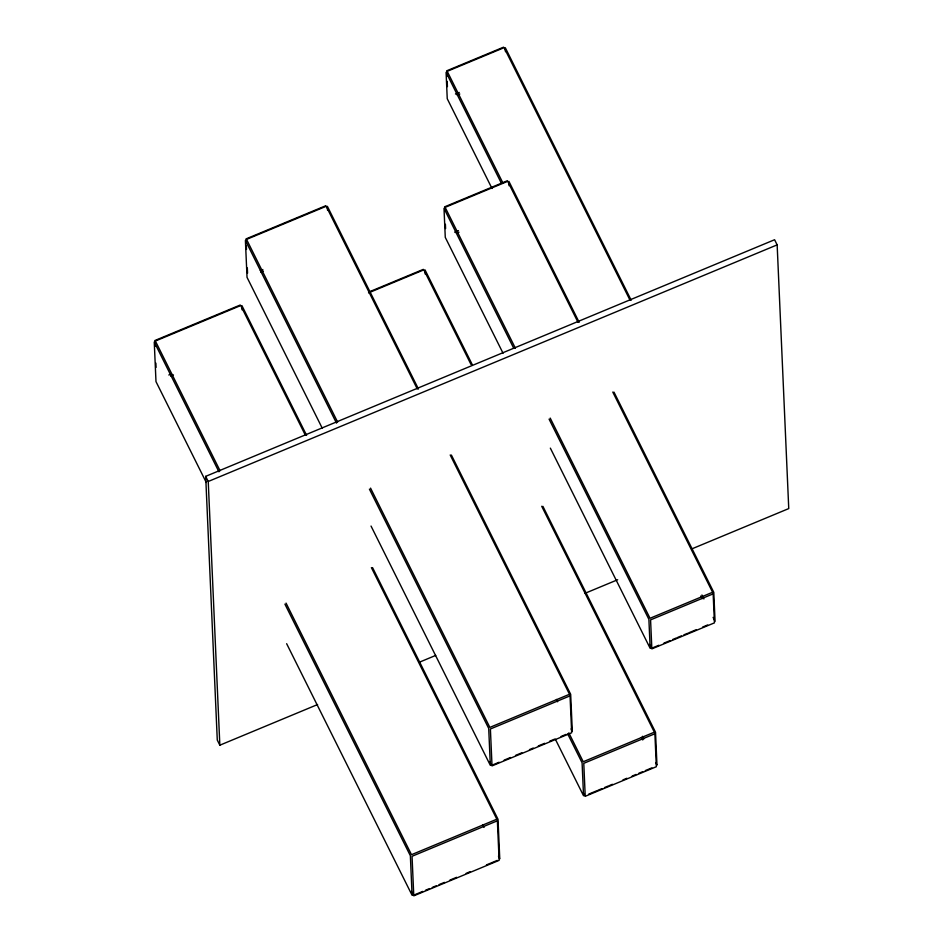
<?xml version="1.0" encoding="UTF-8"?>
<svg xmlns="http://www.w3.org/2000/svg" width="943" height="943" viewBox="0 0 943 943"><rect width="100%" height="100%" fill="white"/><g stroke="black" fill="none" stroke-linecap="round" stroke-linejoin="round"><path stroke-width="1.41" d="M503.609 47.15L446.723 70.808L446.947 76.088M455.469 94.029L459.253 92.449M457.272 95.09L459.807 94.041M325.7 205.763L246.052 238.897L246.217 242.846M260.315 270.558L262.838 269.509M260.857 272.15L263.392 271.089M507.216 180.808L444.636 206.847L444.825 211.197M240.217 305.025L154.888 340.517L155.135 346.175M454.679 232.202L458.428 230.646M456.471 233.275L458.982 232.237M168.821 375.008L171.532 373.876M369.35 291.811L423.348 269.356M368.536 292.872L423.843 269.863L470.993 364.434M170.718 376.033L173.429 374.901M317.602 704.539L219.837 745.194L217.279 740.066L205.68 476.356L774.592 239.734L777.15 244.874L788.749 508.583L692.351 548.673M219.837 745.194L208.238 481.484L777.15 244.874M419.435 662.186L435.725 655.409M585.084 593.288L617.677 579.733M658.862 645.248L651.342 648.371L649.373 644.423M663.86 643.173L670.119 640.568M672.63 639.531L676.379 637.963M677.628 637.444L681.388 635.877M683.887 634.839L687.647 633.283M688.897 632.765L696.405 629.641M702.665 627.036L707.674 624.95M499.106 762.239L491.527 765.386L489.759 761.85M504.163 760.129L510.481 757.5M515.538 755.402L521.868 752.773M529.447 749.614L533.243 748.035M538.3 745.937L544.618 743.308M549.675 741.198L554.732 739.1M561.05 736.471L566.118 734.373M588.68 794.147L596.577 790.859M597.897 790.317L601.846 788.666M604.487 787.57L608.435 785.932M609.744 785.378L612.384 784.293M622.922 779.908L626.871 778.258M632.14 776.077L636.089 774.427M638.717 773.331L642.666 771.692M645.307 770.596L651.896 767.861M422.759 891.394L413.282 895.343L411.325 891.406M425.47 890.275L429.536 888.577M432.248 887.457L436.303 885.76M439.014 884.64L444.436 882.377M449.858 880.125L456.624 877.308M466.113 873.371L470.168 871.674M486.423 864.92L497.267 860.405M631.185 300.216L505.295 47.716L505.472 51.676M630.007 300.157L504.116 47.657L447.218 71.326L503.032 183.26M579.167 322.306L508.902 181.374L509.09 185.736M613.976 392.123L713.792 592.322L715.065 621.331L713.097 617.37M577.988 322.258L507.723 181.327L445.143 207.354L515.408 348.285M612.785 392.064L712.602 592.263L650.022 618.29L550.205 418.091M501.24 182.977L446.086 72.34L447.241 98.72L492.022 188.517M701.934 594.986L703.902 598.935M700.79 596.011L702.111 598.64M513.605 347.991L444 208.379L445.273 237.377L503.067 353.283M549.074 419.116L648.89 619.315L650.163 648.324L550.347 448.125M472.184 364.481L425.034 269.922L425.21 274.048M542.897 506.332L655.526 732.228L656.976 765.186L655.668 762.569M541.718 506.273L654.348 732.169L583.234 761.744L568.829 732.852M642.572 736.294L643.88 738.923M641.44 737.32L642.749 739.949M418.468 389.035L327.386 206.34L327.551 210.289M451.379 455.045L570.68 694.319L572.307 731.238L571.128 728.88M417.289 388.976L326.195 206.281L246.547 239.404L337.641 422.11M450.2 454.986L569.501 694.272L489.853 727.395L370.552 488.12M556.441 699.423L557.619 701.769M567.686 733.878L582.09 762.769L583.54 795.739L555.38 739.265M583.422 793.157L584.731 795.786M336.498 423.124L245.404 240.43L247.031 277.348L322.258 428.228M369.408 489.134L488.71 728.42L490.336 765.339L371.035 526.053M306.593 435.324L241.903 305.591L242.092 309.834M372.579 567.674L498.022 819.267L499.755 858.825L498.446 856.209M305.402 435.265L240.724 305.544L155.383 341.036L220.061 470.757M371.389 567.615L496.831 819.208L411.49 854.7L286.047 603.107M482.769 824.76L484.077 827.376M218.929 471.783L154.251 342.05L155.984 381.609L206.293 482.51M284.916 604.133L410.358 855.725L412.091 895.284L286.648 643.692M205.68 476.356L208.238 481.484M447.182 81.357L447.418 86.638M445.402 224.245L445.591 228.595M246.335 245.486L246.512 249.447M247.325 267.906L247.561 273.175M155.878 363.126L156.066 367.369M713.156 593.854L650.576 619.881L651.849 648.89L714.429 622.863L713.156 593.854M570.043 695.851L490.395 728.986L492.022 765.905L571.67 732.77L570.043 695.851M654.89 733.76L583.776 763.335L585.226 796.305L656.34 766.718L654.89 733.76M497.374 820.799L412.044 856.291L413.777 895.85L499.118 860.358L497.374 820.799"/></g></svg>
